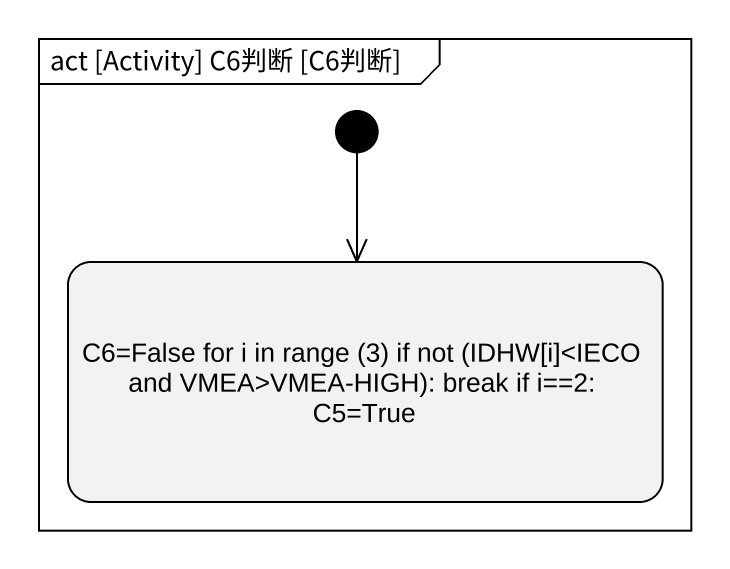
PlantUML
@startuml
mainframe act [Activity] C6判断 [C6判断]
hide empty description
state "C6=False for i in range (3) if not (IDHW[i]<IECO and VMEA>VMEA-HIGH): break if i==2: C5=True" as C6_False_for_i_in_range_3
[*] --> C6_False_for_i_in_range_3
@enduml
